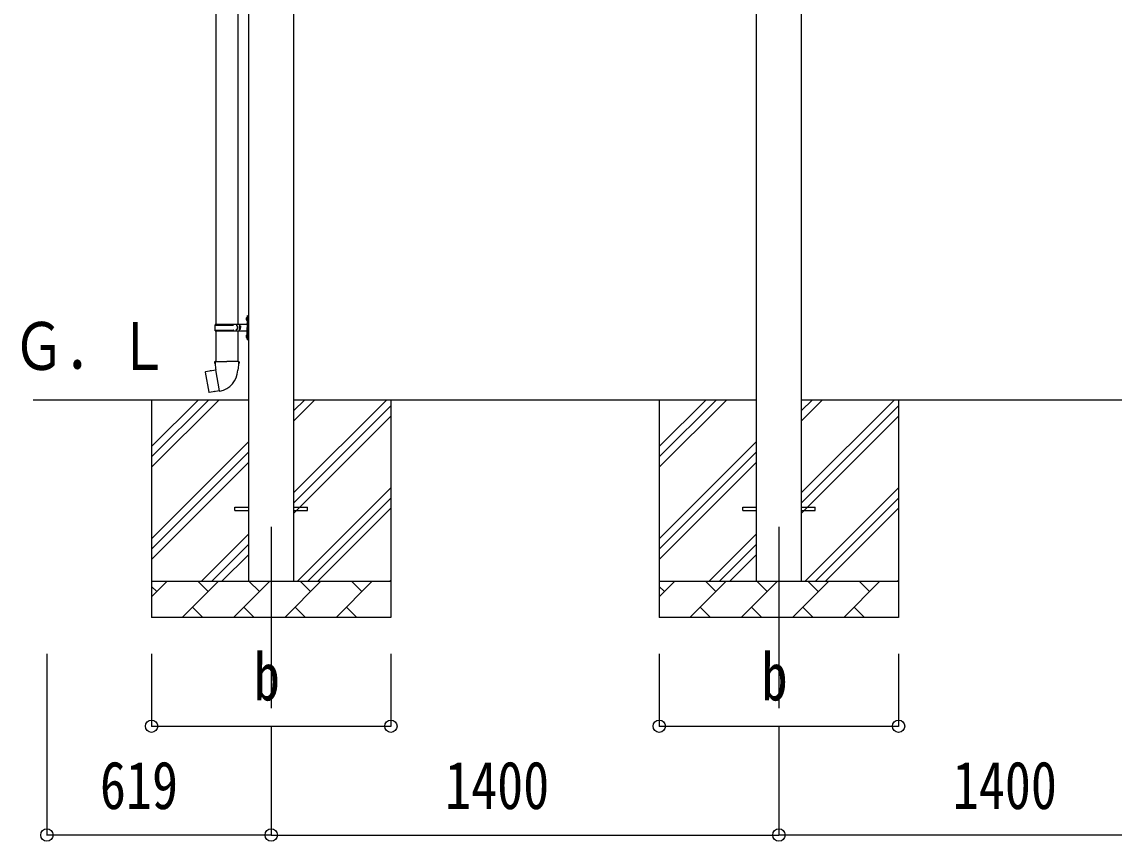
# Model space of a CAD drawing. Units: millimetres, scale not verified. Extents: x -16820 to 16820, y -11880 to 11880.
# Drawn here: x -3719 to -707, y -6301 to -4040 of the extents above; entities that cross this region are included whole.
import ezdxf
from ezdxf.enums import TextEntityAlignment as Align

# ---------------------------------------------------------------- set-up
doc = ezdxf.new("R2010")
doc.units = ezdxf.units.MM
doc.header["$LTSCALE"] = 50
for name, color, linetype in [('0-3_YKK_12', 2, 'Continuous'), ('0-4_YKK_13', 4, 'Continuous'), ('0-5_YKK_A1', 4, 'Continuous'), ('0-6_YKK_D', 6, 'Continuous')]:
    doc.layers.add(name, color=color, linetype=linetype)
doc.styles.add('ＭＳ ゴシック', font='')
doc.styles.get('ＭＳ ゴシック').set_extended_font_data('MS Gothic')

msp = doc.modelspace()

# ---------------------------------------------------------------- linework, layer by layer
at = {"layer": '0-3_YKK_12'}
for p, q in [((-3030.96, -5433.85), (-3030.96, -5933.85)), ((-1630.96, -5433.85), (-1630.96, -5933.85))]:
    msp.add_line(p, q, dxfattribs=at)
at = {"layer": '0-4_YKK_13'}
for p, q in [((-3183.46, -3970.34), (-3183.46, -4874.85)), ((-3123.46, -3970.34), (-3123.46, -4874.85)), ((-3186.46, -4876.85), (-3136.13, -4876.85)), ((-3185.46, -4874.85), (-3099.46, -4874.85)), ((-3185.46, -4874.85), (-3185.46, -4876.85)), ((-3126.46, -4874.85), (-3126.46, -4879.35)), ((-3126.46, -4879.35), (-3124.46, -4879.35)), ((-3124.46, -4879.35), (-3124.46, -4883.85)), ((-3118.46, -4874.85), (-3118.46, -4883.85)), ((-3118.46, -4879.35), (-3115.46, -4879.35)), ((-3115.46, -4879.35), (-3115.46, -4883.85)), ((-3099.76, -4857.7), (-3097.72, -4858.7)), ((-3098.49, -4855.7), (-3097.86, -4855.7)), ((-3098.49, -4855.7), (-3098.49, -4864)), ((-3098.49, -4864), (-3097.86, -4864)), ((-3097.86, -4855.7), (-3097.86, -4864)), ((-3097.86, -4855.7), (-3097.46, -4856.1)), ((-3097.86, -4864), (-3097.46, -4863.6)), ((-3097.72, -4858.7), (-3097.11, -4859.85)), ((-3097.46, -4851.85), (-3094.46, -4850.35)), ((-3097.46, -4851.85), (-3097.46, -4883.85)), ((-3097.46, -4856.1), (-3097.46, -4863.6)), ((-3094.46, -4850.35), (-3094.46, -4883.85)), ((-3094.46, -4850.35), (-3093.46, -4850.35)), ((-3093.46, -4850.35), (-3093.46, -4883.85)), ((-3186.46, -4890.85), (-3136.13, -4890.85)), ((-3185.46, -4892.85), (-3185.46, -4890.85)), ((-3185.46, -4892.85), (-3099.46, -4892.85)), ((-3183.46, -4892.85), (-3183.46, -4977.77)), ((-3126.46, -4892.85), (-3126.46, -4888.35)), ((-3126.46, -4888.35), (-3124.46, -4888.35)), ((-3124.46, -4888.35), (-3124.46, -4883.85)), ((-3123.46, -4892.85), (-3123.46, -4977.77)), ((-3118.46, -4892.85), (-3118.46, -4883.85)), ((-3118.46, -4888.35), (-3115.46, -4888.35)), ((-3115.46, -4888.35), (-3115.46, -4883.85)), ((-3099.76, -4905.7), (-3097.72, -4906.7)), ((-3098.49, -4903.7), (-3097.86, -4903.7)), ((-3098.49, -4903.7), (-3098.49, -4912)), ((-3097.86, -4903.7), (-3097.86, -4912)), ((-3097.86, -4903.7), (-3097.46, -4904.1)), ((-3097.72, -4906.7), (-3097.11, -4907.85)), ((-3097.46, -4915.85), (-3097.46, -4883.85)), ((-3097.46, -4904.1), (-3097.46, -4911.6)), ((-3094.46, -4917.35), (-3094.46, -4883.85)), ((-3093.46, -4917.35), (-3093.46, -4883.85)), ((-3098.49, -4912), (-3097.86, -4912)), ((-3097.86, -4912), (-3097.46, -4911.6)), ((-3097.46, -4915.85), (-3094.46, -4917.35)), ((-3094.46, -4917.35), (-3093.46, -4917.35)), ((-3185.31, -4977.77), (-3187.46, -4978.56)), ((-3187.46, -4978.56), (-3187.46, -4982.17)), ((-3187.46, -4982.17), (-3185.22, -4982.99)), ((-3185.31, -4977.77), (-3153.46, -4977.77)), ((-3185.31, -4977.77), (-3185.22, -4982.99)), ((-3185.22, -4982.99), (-3184.96, -4997.77)), ((-3184.96, -4997.77), (-3183.61, -4999.77)), ((-3183.81, -4999.98), (-3183.81, -5000.68)), ((-3183.61, -4999.77), (-3183.64, -4999.78)), ((-3121.61, -4977.77), (-3153.46, -4977.77)), ((-3123.27, -4999.72), (-3123.35, -5001.88)), ((-3121.96, -4997.77), (-3123.27, -4999.72)), ((-3119.46, -4982.17), (-3121.7, -4982.99)), ((-3121.61, -4977.77), (-3119.46, -4978.56)), ((-3119.46, -4978.56), (-3119.46, -4982.17)), ((-3211.92, -5006.23), (-3212.73, -5007.4)), ((-3212.73, -5007.4), (-3203.11, -5061.95)), ((-3184.05, -5000.98), (-3211.92, -5006.23)), ((-3199.18, -5003.62), (-3199.39, -5003.86)), ((-3173.7, -5058.27), (-3183.83, -5000.8)), ((-3173.39, -5059.03), (-3173.64, -5058.37)), ((-3189.09, -5060.87), (-3189.37, -5060.71)), ((-3130.96, -5379.35), (-3093.46, -5379.35)), ((-3130.96, -5388.35), (-3130.96, -5379.35)), ((-3130.96, -5388.35), (-3093.46, -5388.35)), ((-2968.46, -5379.35), (-2930.96, -5379.35)), ((-2968.46, -5388.35), (-2930.96, -5388.35)), ((-2930.96, -5388.35), (-2930.96, -5379.35)), ((-1730.96, -5379.35), (-1693.46, -5379.35)), ((-1730.96, -5388.35), (-1730.96, -5379.35)), ((-1730.96, -5388.35), (-1693.46, -5388.35)), ((-1568.46, -5379.35), (-1530.96, -5379.35)), ((-1568.46, -5388.35), (-1530.96, -5388.35)), ((-1530.96, -5388.35), (-1530.96, -5379.35))]:
    msp.add_line(p, q, dxfattribs=at)
for points in [[(-3099.76, -4861.99), (-3097.72, -4861), (-3097.11, -4859.85)], [(-3099.76, -4909.99), (-3097.72, -4909), (-3097.11, -4907.85)], [(-3121.61, -4977.77), (-3121.7, -4982.99), (-3121.96, -4997.77)], [(-3196.93, -5003.4), (-3197.21, -5003.25), (-3199.18, -5003.62)], [(-3173.97, -5058.18), (-3201.95, -5062.78), (-3203.11, -5061.95)], [(-3186.9, -5060.3), (-3187.11, -5060.54), (-3189.09, -5060.87)]]:
    msp.add_lwpolyline(points, dxfattribs=at)
for centre, radius, start, end in [((-3137.71, -4883.85), 49.25, 171.82876, 180.00002), ((-3136.13, -4874.85), 2, 270, 359.99998), ((-3094.16, -4859.85), 6, 136.21765, 223.78235), ((-3099.46, -4872.85), 2, 270, 359.99998), ((-3137.71, -4883.85), 49.25, 180.00002, 188.17127), ((-3136.13, -4892.85), 2, 0.00005, 90.00004), ((-3094.16, -4907.85), 6, 136.21765, 223.78235), ((-3099.46, -4894.85), 2, 0.00005, 90.00004), ((-3183.61, -4999.98), 0.2, 100, 180), ((-3184.11, -5000.68), 0.3, 280.66842, 0), ((-3183.61, -4999.77), 60.3, 279.96938, 358), ((-3173.92, -5058.47), 0.3, 20, 99.33158), ((-3173.21, -5058.97), 0.2, 200, 279.96938)]:
    msp.add_arc(centre, radius, start, end, dxfattribs=at)
at = {"layer": '0-5_YKK_A1'}
for p, q in [((-1693.46, -2739.68), (-1693.46, -5583.85)), ((-1568.46, -5583.85), (-1568.46, -2739.68)), ((-3093.46, -2786.35), (-3093.46, -5583.85)), ((-2968.46, -5583.85), (-2968.46, -2786.35)), ((-3093.46, -5083.85), (-3687.62, -5083.85)), ((-3360.96, -5083.85), (-3360.96, -5683.85)), ((-3360.96, -5268.9), (-3175.91, -5083.85)), ((-3360.96, -5240.61), (-3204.19, -5083.85)), ((-3360.96, -5212.33), (-3232.48, -5083.85)), ((-1693.46, -5083.85), (-2968.46, -5083.85)), ((-2968.46, -5338.95), (-2713.36, -5083.85)), ((-2968.46, -5140.96), (-2911.35, -5083.85)), ((-2968.46, -5112.67), (-2939.64, -5083.85)), ((-2700.96, -5083.85), (-2700.96, -5683.85)), ((-1960.96, -5083.85), (-1960.96, -5683.85)), ((-1960.96, -5268.9), (-1775.91, -5083.85)), ((-1960.96, -5240.61), (-1804.19, -5083.85)), ((-1960.96, -5212.33), (-1832.48, -5083.85)), ((-293.46, -5083.85), (-1568.46, -5083.85)), ((-1568.46, -5338.95), (-1313.36, -5083.85)), ((-1568.46, -5140.96), (-1511.35, -5083.85)), ((-1568.46, -5112.67), (-1539.64, -5083.85)), ((-1300.96, -5083.85), (-1300.96, -5683.85)), ((-2968.46, -5367.23), (-2700.96, -5099.73)), ((-1568.46, -5367.23), (-1300.96, -5099.73)), ((-2968.46, -5395.51), (-2700.96, -5128.01)), ((-1568.46, -5395.51), (-1300.96, -5128.01)), ((-3360.96, -5466.89), (-3093.46, -5199.39)), ((-1960.96, -5466.89), (-1693.46, -5199.39)), ((-3360.96, -5495.17), (-3093.46, -5227.67)), ((-1960.96, -5495.17), (-1693.46, -5227.67)), ((-3360.96, -5523.46), (-3093.46, -5255.96)), ((-1960.96, -5523.46), (-1693.46, -5255.96)), ((-2958.8, -5583.85), (-2700.96, -5326)), ((-1558.8, -5583.85), (-1300.96, -5326)), ((-2930.52, -5583.85), (-2700.96, -5354.29)), ((-1530.52, -5583.85), (-1300.96, -5354.29)), ((-2902.24, -5583.85), (-2700.96, -5382.57)), ((-1502.24, -5583.85), (-1300.96, -5382.57)), ((-3223.36, -5583.85), (-3093.46, -5453.95)), ((-1823.36, -5583.85), (-1693.46, -5453.95)), ((-3195.08, -5583.85), (-3093.46, -5482.23)), ((-3166.79, -5583.85), (-3093.46, -5510.51)), ((-1795.08, -5583.85), (-1693.46, -5482.23)), ((-1766.79, -5583.85), (-1693.46, -5510.51)), ((-3360.96, -5583.85), (-2700.96, -5583.85)), ((-3360.96, -5626.74), (-3318.07, -5583.85)), ((-3346.62, -5612.4), (-3360.96, -5598.06)), ((-3276.65, -5683.85), (-3176.65, -5583.85)), ((-3205.2, -5612.4), (-3233.75, -5583.85)), ((-3135.23, -5683.85), (-3035.23, -5583.85)), ((-3063.78, -5612.4), (-3092.33, -5583.85)), ((-2993.8, -5683.85), (-2893.8, -5583.85)), ((-2922.36, -5612.4), (-2950.91, -5583.85)), ((-2852.38, -5683.85), (-2752.38, -5583.85)), ((-2780.94, -5612.4), (-2809.49, -5583.85)), ((-2704.25, -5583.85), (-2700.96, -5580.56)), ((-1960.96, -5583.85), (-1300.96, -5583.85)), ((-1960.96, -5626.74), (-1918.07, -5583.85)), ((-1946.62, -5612.4), (-1960.96, -5598.06)), ((-1876.65, -5683.85), (-1776.65, -5583.85)), ((-1805.2, -5612.4), (-1833.75, -5583.85)), ((-1735.23, -5683.85), (-1635.23, -5583.85)), ((-1663.78, -5612.4), (-1692.33, -5583.85)), ((-1593.8, -5683.85), (-1493.8, -5583.85)), ((-1522.36, -5612.4), (-1550.91, -5583.85)), ((-1452.38, -5683.85), (-1352.38, -5583.85)), ((-1380.94, -5612.4), (-1409.49, -5583.85)), ((-1304.25, -5583.85), (-1300.96, -5580.56)), ((-3248.09, -5655.29), (-3219.54, -5683.85)), ((-3106.67, -5655.29), (-3078.12, -5683.85)), ((-2965.25, -5655.29), (-2936.7, -5683.85)), ((-2823.83, -5655.29), (-2795.28, -5683.85)), ((-1848.09, -5655.29), (-1819.54, -5683.85)), ((-1706.67, -5655.29), (-1678.12, -5683.85)), ((-1565.25, -5655.29), (-1536.7, -5683.85)), ((-1423.83, -5655.29), (-1395.28, -5683.85)), ((-2700.96, -5683.85), (-3360.96, -5683.85)), ((-1300.96, -5683.85), (-1960.96, -5683.85))]:
    msp.add_line(p, q, dxfattribs=at)
at = {"layer": '0-6_YKK_D'}
for p, q in [((-3649.57, -5783.85), (-3649.57, -6284.85)), ((-3360.96, -5783.85), (-3360.96, -5984.85)), ((-2700.96, -5783.85), (-2700.96, -5984.85)), ((-1960.96, -5783.85), (-1960.96, -5984.85)), ((-1300.96, -5783.85), (-1300.96, -5984.85)), ((-3360.96, -5983.85), (-2700.96, -5983.85)), ((-3030.96, -5984.85), (-3030.96, -6284.85)), ((-3030.96, -5984.85), (-3030.96, -6284.85)), ((-1960.96, -5983.85), (-1300.96, -5983.85)), ((-1630.96, -5984.85), (-1630.96, -6284.85)), ((-1630.96, -5984.85), (-1630.96, -6284.85)), ((-3030.96, -6283.85), (-3649.57, -6283.85)), ((-3030.96, -6283.85), (-1630.96, -6283.85)), ((-230.96, -6283.85), (-1630.96, -6283.85))]:
    msp.add_line(p, q, dxfattribs=at)
for centre in [(-3360.96, -5983.85), (-2700.96, -5983.85), (-1960.96, -5983.85), (-1300.96, -5983.85), (-3649.57, -6283.85), (-3030.96, -6283.85), (-3030.96, -6283.85), (-1630.96, -6283.85), (-1630.96, -6283.85)]:
    msp.add_circle(centre, 17, dxfattribs=at)

# ---------------------------------------------------------------- texts
at = {"layer": '0-5_YKK_A1', "style": 'ＭＳ ゴシック', "width": 0.8}
msp.add_text('Ｇ．Ｌ', height=132, dxfattribs=at).set_placement((-3744.17, -5040.21), align=Align.BOTTOM_LEFT)
at = {"layer": '0-6_YKK_D', "style": 'ＭＳ ゴシック', "width": 0.8}
for s, p in [('b', (-3078.96, -5951.85)), ('b', (-1678.96, -5951.85)), ('619', (-3503.46, -6251.85)), ('1400', (-2551.76, -6251.85)), ('1400', (-1151.76, -6251.85))]:
    msp.add_text(s, height=132, dxfattribs=at).set_placement(p, align=Align.BOTTOM_LEFT)

doc.saveas('drawing.dxf')
